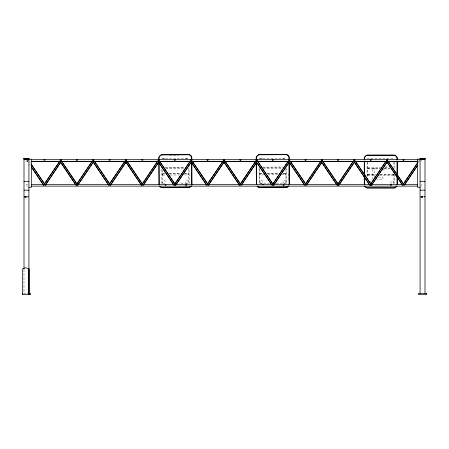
<?xml version="1.0" encoding="UTF-8"?>
<svg xmlns="http://www.w3.org/2000/svg" width="449" height="449" viewBox="0 0 449 449"><rect width="100%" height="100%" fill="white"/><g stroke="black" fill="none" stroke-linecap="round" stroke-linejoin="round"><path stroke-width="0.34" stroke-dasharray="2.25 1.68" d="M28.068 160.708L27.501 161.298L28.074 159.984M418.502 161.674L419.271 160.534M28.04 161.096L27.658 161.365L28.029 160.299A0.909 0.415 90 0 0 28.057 160.798M382.879 170.407L387.599 165.586M169.756 155.534L178.719 155.466M161.567 158.418L189.012 158.216M258.989 158.278L286.44 158.082M165.013 167.269L184.32 167.129M262.441 167.135L283.123 166.983M165.709 167.965L184.326 167.831M165.709 168.515L184.326 168.381M263.131 167.831L282.438 167.69M263.136 168.375L282.443 168.235M162.302 173.842L165.058 173.819M169.2 173.791L180.229 173.712M184.365 173.679L188.501 173.651M162.302 173.926L165.064 173.909M169.2 173.875L180.229 173.797M184.365 173.769L188.507 173.735M162.308 174.302L162.931 174.291L162.931 174.616L162.308 174.622M188.507 174.105L187.884 174.111L187.884 174.437L188.507 174.431M259.73 173.724L263.176 173.679M267.312 173.651L278.346 173.567M283.173 173.533L285.929 173.701M259.73 173.791L263.176 173.763M267.312 173.735L278.346 173.656M283.173 173.617L285.929 173.6M259.73 174.161L260.353 174.156L260.358 174.481L259.735 174.487M285.934 173.971L285.311 173.976L285.311 174.302L285.934 174.291M162.314 175.088L165.76 175.065M169.896 175.037L179.549 174.964M184.376 174.93L188.513 174.897M263.872 174.925L259.735 174.93M268.014 174.891L277.667 174.824M281.804 174.79L285.94 174.577M180.964 183.529L189.197 183.473L189.085 167.763M259.864 183.529L269.467 183.461M276.331 183.411L286.625 183.332L286.518 168.313M367.063 158.75L394.514 158.75M27.866 161.292L26.463 161.292L26.463 159.9M367.692 167.645L380.791 167.645M384.928 167.645L389.754 167.645M367.692 168.106L368.315 168.106L368.315 168.431L367.692 168.431M367.692 168.347L380.101 168.347M384.237 168.347L389.754 168.347M367.692 168.891L380.101 168.891M384.237 168.891L389.754 168.891M367.692 174.195L375.965 174.195M380.101 174.195L393.891 174.195M367.692 174.279L375.965 174.279M380.101 174.279L393.891 174.279M367.692 174.655L368.315 174.655L368.315 174.981L367.692 174.981M393.891 174.655L393.268 174.655L393.268 174.981L393.891 174.981M367.692 175.441L374.584 175.441M379.411 175.441L393.891 175.441M378.187 177.091L382.946 177.091L382.946 179.274L376.739 179.274M27.866 184.505L26.463 184.505L26.463 186.139L27.866 186.139M23.999 196.449L28.309 196.449M420.691 196.449L425.001 196.449M23.999 196.662L28.309 196.662M420.691 196.662L425.001 196.662M23.999 196.948L28.309 196.948M420.691 196.948L425.001 196.948M24.616 197.291L28.309 197.291M420.691 197.291L424.384 197.291M23.999 197.672L28.309 197.672M420.691 197.672L425.001 197.672M23.786 293.332L27.782 293.332M29.567 161.758L30.33 162.908M29.578 164.239L30.341 165.389M288.426 173.595L288.483 181.183M285.895 169.009L286.002 183.349M259.696 169.2L259.797 183.54M259.062 167.831L259.174 183.546M188.468 168.465L188.574 183.484M162.274 170.019L162.375 183.68M161.646 169.329L161.752 183.68M421.768 184.505L421.768 186.139M421.74 159.9L421.74 161.292M394.514 162.162L394.514 168.308M394.514 174.453L394.514 183.332M393.891 162.162L393.891 166.944M393.891 173.769L393.891 184.017M374.786 177.091L374.786 168.465L372.603 168.465L372.603 179.274M367.692 162.162L367.692 177.871M367.063 162.162L367.063 176.502M23.999 269.591L23.999 293.332M282.926 158.957A1.454 1.454 0 0 1 285.446 158.94M260.229 158.823A1.454 1.454 0 0 1 262.283 158.806M419.254 161.348A0.909 0.415 90 0 1 419.17 159.911M185.729 158.789A1.454 1.454 0 0 1 187.789 158.778M163.632 183.495A1.454 1.454 0 0 1 162.88 181.16A1.454 1.454 0 0 1 165.316 181.463A1.454 1.454 0 0 1 164.008 183.54M162.802 158.957A1.454 1.454 0 0 1 164.862 158.94M369.707 181.031A1.454 1.454 0 0 1 370.784 182.434M391.225 183.467A1.454 1.454 0 0 1 391.225 181.407A1.454 1.454 0 0 1 393.285 181.407A1.454 1.454 0 0 1 393.285 183.467M28.309 196.269L23.999 196.269L28.309 196.314M425.001 196.269L420.691 196.269L425.001 196.314M260.403 182.984A1.454 1.454 0 0 0 262.833 182.316A1.454 1.454 0 0 0 261.037 180.549A1.454 1.454 0 0 0 260.403 182.984M283.33 182.822A1.454 1.454 0 0 0 285.76 182.148A1.454 1.454 0 0 0 283.964 180.38A1.454 1.454 0 0 0 283.33 182.822M185.903 182.956A1.454 1.454 0 0 0 188.333 182.288A1.454 1.454 0 0 0 186.537 180.515A1.454 1.454 0 0 0 185.903 182.956"/><path stroke-width="0.67" d="M59.897 161.084L60.374 160.888M109.635 183.933L108.967 185.213M255.908 160.922L255.902 161.343L256.34 160.888M45.624 184.606L61.502 161.208M93.156 160.063L93.386 160.057M158.564 160.057L158.845 160.08M190.331 161.107L174.857 183.843L175.514 185.213M191.089 160.057L191.375 160.08M224.096 160.08L223.77 160.001L224.163 160.057M255.857 161.107L240.383 183.843L241.04 185.213M289.863 161.208L289.375 160.888M321.714 160.063L322.09 160.08M353.442 161.107L337.968 183.843L338.625 185.213M354.205 160.057L354.491 160.08M386.965 160.063L387.195 160.057M306.308 185.319L305.505 184.163L305.646 184.724M371.424 185.319L370.627 184.163L370.767 184.724M43.766 185.319L44.485 184.152L45.22 185.319M76.162 185.319L76.88 184.152M108.883 185.319L109.601 184.152M141.609 185.319L142.322 184.152L143.063 185.319M174.139 185.319L174.874 184.152L175.593 185.319M206.86 185.319L207.578 184.152M239.665 185.319L240.383 184.152L241.119 185.319M272.128 185.319L272.784 184.163M304.854 185.319L320.889 161.18M337.25 185.319L337.906 184.163M369.97 185.319L386.011 161.18M402.691 185.319L403.432 184.152L404.151 185.319M174.796 184.724L174.897 184.191L159.552 161.18M240.327 184.724L240.423 184.191L225.078 161.18M305.511 184.724L305.55 184.191M370.633 184.724L370.666 184.191M403.354 184.724L403.449 184.191L388.11 161.18M397.011 186.06L395.204 187.817A3.429 3.429 0 0 1 393.891 188.075L367.692 188.075A3.429 3.429 0 0 1 366.378 187.817L364.571 186.06M93.095 160.888L92.657 161.343M125.815 160.888L125.378 161.343M158.345 160.888L157.857 161.208M174.397 184.253L174.599 183.955M191.066 160.888L190.629 161.343M223.871 160.888L223.434 161.343M289.061 160.888L288.623 161.343M321.456 160.888L320.973 161.208M354.177 160.888L353.745 161.343M386.898 160.888L386.527 161.337M402.955 184.253L403.157 183.955M44.844 183.613L59.42 161.758M45.602 184.949L60.559 162.516M77.245 183.613L92.202 161.18M78.003 184.949L92.96 162.516M109.966 183.613L124.541 161.758M110.723 184.949L126.062 161.937M142.687 183.613L157.262 161.758M143.444 184.949L158.402 162.516M175.217 183.613L190.174 161.18M176.356 184.376L190.932 162.516M207.938 183.613L222.9 161.18M208.695 184.949L223.653 162.516M240.743 183.613L255.706 161.18M241.888 184.376L256.463 162.516M273.211 183.613L288.168 161.18M273.969 184.949L288.926 162.516M307.071 184.376L321.647 162.516M338.333 183.613L353.29 161.18M339.085 184.949L354.048 162.516M371.806 184.949L386.769 162.516M396.596 186.206L395.451 187.345A3.121 3.121 0 0 1 393.891 187.761L367.692 187.761A3.121 3.121 0 0 1 366.131 187.345L364.986 186.206M403.774 183.613L417.963 162.33M404.914 184.376L417.57 165.389M59.958 161.107L44.322 183.86M92.359 161.107L76.886 183.843L77.537 185.213M78.025 184.606L93.499 161.864M125.08 161.107L109.444 183.86M110.746 184.606L126.22 161.864M157.801 161.107L142.327 183.843L126.871 161.107M143.467 184.606L158.553 162.437M175.997 184.606L191.083 162.437M223.052 161.107L207.578 183.843L208.235 185.213M208.718 184.606L224.191 161.864M241.528 184.606L256.615 162.437L271.724 184.606M288.325 161.107L272.852 183.843L273.503 185.213M273.991 184.606L289.077 162.437M321.046 161.107L305.573 183.843L306.229 185.213M306.712 184.606L321.798 162.437M339.113 184.606L354.199 162.437M386.162 161.107L370.689 183.843L371.345 185.213M371.834 184.606L386.92 162.437M417.727 162.813L403.415 183.843L404.066 185.213M404.555 184.606L417.705 165.277M262.306 184.825L262.693 184.511A0.87 0.87 0 0 1 263.243 184.511L263.63 184.825M191.066 185.97L190.157 186.784A3.121 3.121 0 0 1 188.602 187.211L162.403 187.401A3.121 3.121 0 0 1 160.837 186.992L159.917 186.2M191.319 186.161L189.916 187.255A3.429 3.429 0 0 1 188.602 187.519L162.403 187.716A3.429 3.429 0 0 1 161.09 187.463L159.417 186.021M288.741 186.021L287.343 187.115A3.429 3.429 0 0 1 286.03 187.385L259.831 187.581A3.429 3.429 0 0 1 258.512 187.328L257.097 186.251M61.485 161.298L61.013 160.888M159.328 161.298L158.856 160.888M174.695 183.86L175.037 183.86M240.221 183.86L240.563 183.86M337.805 183.86L338.148 183.86M60.379 160.08L60.755 160.063M93.1 160.08L93.532 160.029M125.821 160.08L126.124 160.08M158.351 160.08L158.637 160.057M256.345 160.08L256.907 160.08M289.066 160.08L289.369 160.08M321.467 160.08L321.843 160.063M386.909 160.08L387.212 160.08M158.413 160.029L158.783 160.029M190.943 160.029L191.319 160.063M354.059 160.029L354.435 160.063M288.23 186.144L287.584 186.644A3.121 3.121 0 0 1 286.03 187.07L259.825 187.261A3.121 3.121 0 0 1 258.265 186.857L257.344 186.06M186.722 185.662L186.43 185.847A0.87 0.87 0 0 1 185.88 185.847L185.583 185.662M60.626 160.063L61.002 160.08M43.845 185.213L44.513 183.933L45.141 185.213M76.717 183.86L77.06 183.86M76.246 185.213L76.897 183.843L61.423 161.107M142.165 183.86L142.507 183.86M141.688 185.213L142.355 183.933L142.984 185.213M174.218 185.213L174.874 183.843L159.401 161.107M207.416 183.86L206.938 185.213M239.744 185.213L240.4 183.843L224.927 161.107M272.689 183.86L273.031 183.86M272.212 185.213L272.863 183.843L257.344 160.922M305.41 183.86L304.933 185.213M337.328 185.213L337.985 183.843L322.511 161.107M370.526 183.86L370.049 185.213M403.247 183.86L403.589 183.86M402.77 185.213L403.426 183.843L387.953 161.107M287.343 187.115L287.742 186.913M165.103 184.724L165.266 184.646A0.87 0.87 0 0 1 165.816 184.646L165.978 184.724M165.973 185.645L165.81 185.723A0.87 0.87 0 0 1 165.266 185.723L165.103 185.645M283.145 184.707L283.308 184.634A0.87 0.87 0 0 1 283.858 184.634L284.021 184.707M284.015 185.633L283.852 185.706A0.87 0.87 0 0 1 283.302 185.706L283.145 185.633M390.523 184.775L390.686 184.702A0.87 0.87 0 0 1 391.236 184.702L391.399 184.775M391.393 185.701L391.231 185.774A0.87 0.87 0 0 1 390.681 185.774L390.523 185.701M387.341 160.029L387.156 160.063A0.909 0.415 90 0 0 386.381 160.102M23.999 158.62L28.921 158.66L23.999 158.71M425.001 158.62L420.079 158.66L425.001 158.766M23.999 158.828L28.921 158.828M420.079 158.828L425.001 158.828M23.999 158.89L28.921 158.952M420.079 158.952L425.001 158.89M23.999 159.019L28.921 159.019L23.999 159.137M425.001 159.019L420.079 159.019L425.001 159.137M28.921 159.221L31.385 159.221L31.385 187.272L28.921 187.272M420.079 159.221L417.615 159.221L417.615 187.272L420.079 187.272M31.194 159.642L418.086 159.642M31.368 161.292L417.536 161.292M31.194 161.477L44.215 161.477M44.771 161.477L59.846 161.477M61.535 161.477L76.611 161.477M77.166 161.477L92.241 161.477M94.262 161.477L109.337 161.477M109.893 161.477L124.968 161.477M126.983 161.477L142.058 161.477M142.614 161.477L157.689 161.477M159.513 161.477L174.588 161.477M175.144 161.477L190.219 161.477M192.234 161.477L207.309 161.477M207.865 161.477L222.94 161.477M225.039 161.477L240.114 161.477M240.67 161.477L255.745 161.477M257.502 161.477L272.577 161.477M273.138 161.477L288.213 161.477M290.228 161.477L305.303 161.477M305.859 161.477L320.934 161.477M322.623 161.477L337.699 161.477M338.254 161.477L353.329 161.477M355.344 161.477L370.419 161.477M370.975 161.477L386.05 161.477M388.065 161.477L403.14 161.477M403.696 161.477L418.086 161.477M23.999 181.312L28.921 181.312M420.079 181.312L425.001 181.312M31.368 184.505L43.284 184.505M45.388 184.505L75.527 184.505M78.328 184.505L108.467 184.505M110.572 184.505L141.407 184.505M143.512 184.505L206.591 184.505M208.695 184.505L238.834 184.505M240.237 184.505L271.774 184.505M273.879 184.505L336.958 184.505M339.062 184.505L369.201 184.505M370.605 184.505L403.544 184.505M404.947 184.505L417.564 184.505M31.368 186.139L417.564 186.139M23.999 190.18L28.921 190.18M420.079 190.18L425.001 190.18M27.782 293.332L30.448 293.332L30.448 294.679L22.45 294.679L22.45 293.332M387.655 161.343L387.218 160.888M354.935 161.343L354.497 160.888M224.539 161.343L224.107 160.888M191.818 161.343L191.386 160.888M126.567 161.343L126.135 160.888M93.847 161.343L93.409 160.888M337.985 184.152L338.703 185.319M272.869 184.152L273.587 185.319M370.868 183.86L355.232 161.107M305.752 183.86L290.116 161.107M207.758 183.86L192.121 161.107M109.786 183.86L94.144 161.107M110.263 185.213L109.595 183.933M44.664 183.86L31.346 164.514M256.66 160.063L256.491 157.964A3.121 3.121 0 0 1 256.901 156.409L258.035 155.253A3.121 3.121 0 0 1 259.589 154.826L285.794 154.636A3.121 3.121 0 0 1 287.354 155.045L288.505 156.173A3.121 3.121 0 0 1 288.931 157.734L288.948 159.799M207.657 184.163L208.314 185.319M109.685 184.163L110.342 185.319M76.964 184.163L77.621 185.319M370.913 184.758L370.621 184.578A0.87 0.87 0 0 0 370.442 184.539M289.263 159.799L289.246 157.728A3.429 3.429 0 0 0 288.976 156.42L287.102 154.574A3.429 3.429 0 0 0 285.788 154.327L259.589 154.518A3.429 3.429 0 0 0 258.276 154.782L256.435 156.656A3.429 3.429 0 0 0 256.183 157.969L256.199 160.04M191.549 156.555L189.68 154.709A3.429 3.429 0 0 0 188.361 154.456L162.162 154.652A3.429 3.429 0 0 0 160.849 154.922L159.008 156.791A3.429 3.429 0 0 0 158.755 158.104L158.772 160.175M403.449 184.191L403.488 184.724M240.423 184.191L240.462 184.724M174.897 184.191L174.93 184.724M288.224 155.309L288.522 155.646M190.797 155.449L191.094 155.786M387.201 162.437L402.287 184.606M354.48 162.437L369.566 184.606M320.984 161.298L336.845 184.606M289.358 162.437L304.444 184.606M223.787 161.864L239.261 184.606M191.364 162.437L206.45 184.606M158.643 162.437L173.729 184.606M125.726 161.864L141.199 184.606M93.392 162.437L108.478 184.606M60.671 162.437L75.758 184.606M31.368 166.983L43.357 184.606M387.352 162.516L401.928 184.376M355.384 161.18L370.346 183.613M354.631 162.516L369.207 184.376M322.663 161.18L337.626 183.613M321.911 162.516L336.868 184.949M290.267 161.18L305.225 183.613M289.51 162.516L304.085 184.376M257.546 161.18L272.504 183.613M256.789 162.516L271.746 184.949M224.326 162.516L239.283 184.949M192.273 161.18L207.23 183.613M191.515 162.516L206.478 184.949M158.794 162.516L173.757 184.949M127.404 161.758L141.979 183.613M125.883 161.937L141.227 184.949M94.683 161.758L109.259 183.613M93.544 162.516L108.506 184.949M61.58 161.18L76.538 183.613M60.823 162.516L75.78 184.949M31.099 164.059L44.142 183.613M31.492 167.118L43.385 184.949M322.101 160.888L322.534 161.343L322.534 160.922M256.912 160.888L257.384 161.084M289.279 162.555L289.437 183.933A3.429 3.429 0 0 1 289.324 184.82M288.971 162.555L289.122 183.933A3.121 3.121 0 0 1 289.027 184.741M256.525 162.106L256.688 184.169A3.121 3.121 0 0 0 256.716 184.573M256.211 162.106L256.373 184.174A3.429 3.429 0 0 0 256.407 184.618A3.429 3.429 0 0 1 256.373 184.169M191.835 159.934L191.818 157.863A3.429 3.429 0 0 0 191.549 156.555M191.852 161.999L192.009 184.068A3.429 3.429 0 0 1 191.903 184.954M191.521 159.939L191.51 157.868A3.121 3.121 0 0 0 191.078 156.308L189.927 155.174A3.121 3.121 0 0 0 188.367 154.77L162.162 154.961A3.121 3.121 0 0 0 160.607 155.393L159.474 156.544A3.121 3.121 0 0 0 159.069 158.104L159.081 160.175M191.538 162.005L191.701 184.068A3.121 3.121 0 0 1 191.6 184.876M159.098 162.241L159.26 184.303A3.121 3.121 0 0 0 159.288 184.713M158.789 162.241L158.946 184.309A3.429 3.429 0 0 0 158.98 184.758M425.001 293.332L425.001 158.542L420.079 158.559L420.079 293.332M397.326 159.822L397.326 158.441A3.429 3.429 0 0 0 397.062 157.128L395.204 155.27A3.429 3.429 0 0 0 393.891 155.012L367.692 155.012A3.429 3.429 0 0 0 366.378 155.27L364.521 157.128A3.429 3.429 0 0 0 364.257 158.441L364.257 159.822M397.326 161.202L397.326 174.992M397.326 177.058L397.326 184.646M397.011 159.822L397.011 158.441A3.121 3.121 0 0 0 396.596 156.881L395.451 155.741A3.121 3.121 0 0 0 393.891 155.32L367.692 155.32A3.121 3.121 0 0 0 366.131 155.741L364.986 156.881A3.121 3.121 0 0 0 364.571 158.441L364.571 159.822M397.011 161.202L397.011 174.992M397.011 176.367L397.011 184.646M364.571 161.202L364.571 174.992M364.571 176.367L364.571 184.646M364.257 161.202L364.257 174.992M364.257 176.367L364.257 184.646M29.258 268.687L29.258 294.679M28.921 293.332L28.921 158.542L23.999 158.542L23.999 268.934M28.41 294.679L28.41 268.687L25.554 267.761L22.691 268.687L22.691 294.679M370.616 185.65A0.87 0.87 0 0 1 370.066 185.65M259.831 187.575A3.429 3.429 0 0 1 258.512 187.323M259.421 187.244A3.121 3.121 0 0 1 258.63 187.037M44.109 161.438A0.909 0.415 90 0 0 44.507 161.208A0.909 0.415 90 0 0 44.878 161.438M43.856 160.102A0.909 0.415 90 0 1 44.574 160.102M44.412 160.102A0.909 0.415 90 0 1 45.13 160.102M60.323 161.348A0.909 0.415 90 0 1 60.172 161.017M60.172 160.102A0.909 0.415 90 0 1 60.89 160.102M109.629 161.208A0.909 0.415 90 0 1 109.23 161.438M108.978 160.102A0.909 0.415 90 0 1 109.691 160.102M93.218 160.102A0.909 0.415 90 0 1 93.931 160.102M93.931 161.017A0.909 0.415 90 0 1 93.678 161.438M142.72 161.438A0.909 0.415 90 0 1 142.322 161.208A0.909 0.415 90 0 1 141.951 161.438M142.254 160.102A0.909 0.415 90 0 1 142.973 160.102M158.166 161.348A0.909 0.415 90 0 1 158.014 161.017M158.014 160.102A0.909 0.415 90 0 1 158.733 160.102M77.458 161.208A0.909 0.415 90 0 1 76.813 161.017M76.813 160.102A0.909 0.415 90 0 1 77.525 160.102M92.825 161.438A0.909 0.415 90 0 1 92.573 161.017M92.573 160.102A0.909 0.415 90 0 1 93.285 160.102M141.699 160.102A0.909 0.415 90 0 1 142.412 160.102M125.939 160.102A0.909 0.415 90 0 1 126.652 160.102M126.652 161.017A0.909 0.415 90 0 1 126.405 161.438M76.97 161.017A0.909 0.415 90 0 1 76.504 161.438M76.257 160.102A0.909 0.415 90 0 1 76.97 160.102M60.497 160.102A0.909 0.415 90 0 1 61.21 160.102M61.21 161.017A0.909 0.415 90 0 1 61.058 161.348M109.999 161.438A0.909 0.415 90 0 1 109.601 161.208M109.534 160.102A0.909 0.415 90 0 1 110.246 160.102M125.546 161.438A0.909 0.415 90 0 1 125.293 161.017M125.293 160.102A0.909 0.415 90 0 1 126.012 160.102M305.657 161.017A0.909 0.415 90 0 1 305.096 161.348M304.944 160.102A0.909 0.415 90 0 1 305.657 160.102M289.184 160.102A0.909 0.415 -90 0 1 289.897 160.102M289.897 161.017A0.909 0.415 -90 0 1 289.644 161.438M175.346 161.348A0.909 0.415 90 0 1 174.784 161.017M174.784 160.102A0.909 0.415 90 0 1 175.503 160.102M190.797 161.438A0.909 0.415 90 0 1 190.544 161.017M190.544 160.102A0.909 0.415 90 0 1 191.263 160.102M240.877 161.348A0.909 0.415 90 0 1 240.31 161.017M240.31 160.102A0.909 0.415 90 0 1 241.029 160.102M256.227 161.348A0.909 0.415 90 0 1 256.07 161.017M256.07 160.102A0.909 0.415 90 0 1 256.789 160.102M208.067 161.348A0.909 0.415 90 0 1 207.505 161.017M207.505 160.102A0.909 0.415 90 0 1 208.224 160.102M223.518 161.438A0.909 0.415 90 0 1 223.265 161.017M223.265 160.102A0.909 0.415 90 0 1 223.984 160.102A0.909 0.415 -90 0 1 224.713 160.102M174.942 161.017A0.909 0.415 90 0 1 174.481 161.438M174.229 160.102A0.909 0.415 90 0 1 174.942 160.102M158.469 160.102A0.909 0.415 -90 0 1 159.182 160.102M159.182 161.017A0.909 0.415 -90 0 1 159.03 161.348M272.936 161.017A0.909 0.415 90 0 1 272.29 161.208M272.223 160.102A0.909 0.415 90 0 1 272.936 160.102M256.463 160.102A0.909 0.415 -90 0 1 257.176 160.102M257.176 161.017A0.909 0.415 -90 0 1 257.024 161.348M305.965 161.438A0.909 0.415 90 0 1 305.5 161.017M305.5 160.102A0.909 0.415 90 0 1 306.212 160.102M321.327 161.208A0.909 0.415 90 0 1 321.26 161.017M321.26 160.102A0.909 0.415 90 0 1 321.978 160.102M273.239 161.438A0.909 0.415 90 0 1 272.779 161.017M272.779 160.102A0.909 0.415 90 0 1 273.492 160.102M288.791 161.438A0.909 0.415 90 0 1 288.539 161.017M288.539 160.102A0.909 0.415 90 0 1 289.251 160.102M240.473 161.017A0.909 0.415 90 0 1 240.007 161.438M239.755 160.102A0.909 0.415 90 0 1 240.473 160.102M224.713 161.017A0.909 0.415 -90 0 1 224.461 161.438M207.668 161.017A0.909 0.415 90 0 1 207.202 161.438M206.95 160.102A0.909 0.415 90 0 1 207.668 160.102M191.19 160.102A0.909 0.415 -90 0 1 191.903 160.102M191.903 161.017A0.909 0.415 -90 0 1 191.656 161.438M370.779 161.017A0.909 0.415 90 0 1 370.217 161.348M370.06 160.102A0.909 0.415 90 0 1 370.779 160.102M354.3 160.102A0.909 0.415 -90 0 1 355.019 160.102M355.019 161.017A0.909 0.415 -90 0 1 354.766 161.438M403.904 161.348A0.909 0.415 90 0 1 403.342 161.017M403.342 160.102A0.909 0.415 90 0 1 404.055 160.102M338.361 161.438A0.909 0.415 90 0 1 337.895 161.017M337.895 160.102A0.909 0.415 90 0 1 338.613 160.102M353.907 161.438A0.909 0.415 90 0 1 353.655 161.017M353.655 160.102A0.909 0.415 90 0 1 354.373 160.102M403.499 161.017A0.909 0.415 90 0 1 402.938 161.348M402.787 160.102A0.909 0.415 90 0 1 403.499 160.102M387.021 160.102A0.909 0.415 -90 0 1 387.74 160.102M387.74 161.017A0.909 0.415 -90 0 1 387.487 161.438M338.058 161.017A0.909 0.415 90 0 1 337.407 161.208M337.339 160.102A0.909 0.415 90 0 1 338.058 160.102M321.579 160.102A0.909 0.415 -90 0 1 322.298 160.102M322.298 161.017A0.909 0.415 -90 0 1 322.146 161.348M371.082 161.438A0.909 0.415 90 0 1 370.621 161.017M370.621 160.102A0.909 0.415 90 0 1 371.334 160.102M386.628 161.438A0.909 0.415 90 0 1 386.381 161.017M185.886 184.769A0.87 0.87 0 0 1 186.43 184.769M426.55 293.332L418.552 293.332L418.552 294.679L426.55 294.679L426.55 293.332"/></g></svg>
